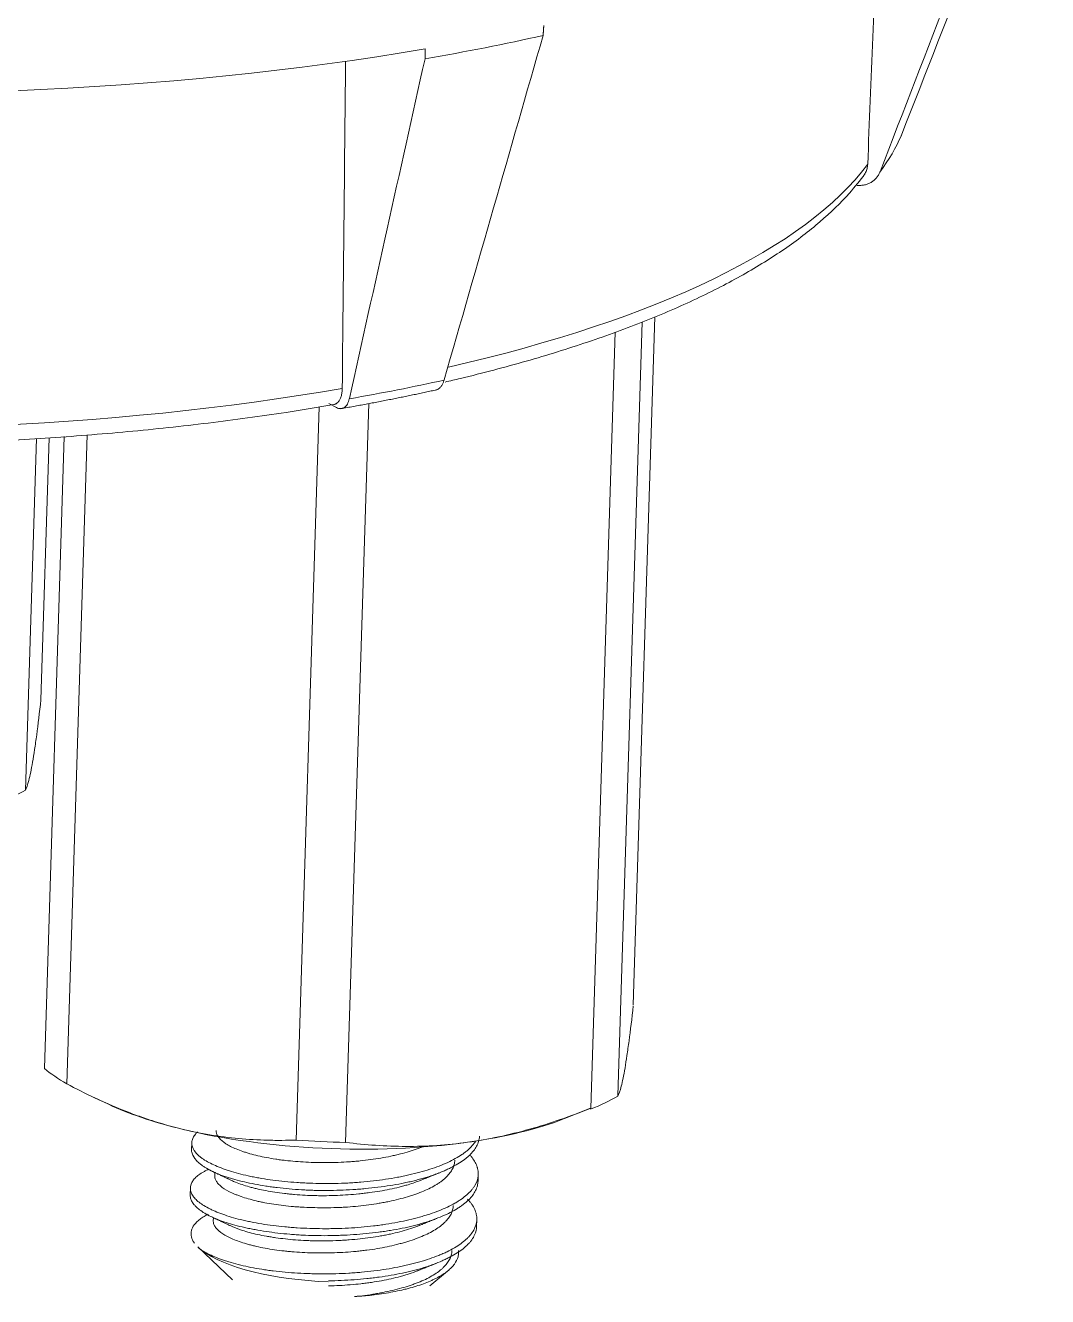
# Model space of a CAD drawing. Header units: millimetres. Extents: x 4812 to 5406, y -1197 to -777.
# Drawn here: x 5337.24 to 5358.59, y -1126.53 to -1099.99 of the extents above; entities that cross this region are included whole.
import ezdxf

# ---------------------------------------------------------------- set-up
doc = ezdxf.new("R2010")
doc.units = ezdxf.units.MM
doc.header["$LTSCALE"] = 0.1
doc.layers.get('0').update_dxf_attribs({"lineweight": 13})

msp = doc.modelspace()

# ---------------------------------------------------------------- linework, layer by layer
at = {"color": 7, "linetype": 'Continuous', "lineweight": 18}
for p, q in [((5349.612, -1122.327), (5350.12, -1106.186)), ((5349.936, -1120.44), (5350.388, -1106.073)), ((5349.046, -1122.597), (5349.555, -1106.393)), ((5343.575, -1107.886), (5343.738, -1107.97)), ((5343.928, -1123.309), (5344.412, -1107.886)), ((5342.896, -1123.261), (5343.377, -1107.955)), ((5337.24, -1115.958), (5337.471, -1108.617)), ((5337.564, -1114.072), (5337.736, -1108.601)), ((5337.637, -1121.767), (5338.051, -1108.576)), ((5338.102, -1122.086), (5338.528, -1108.539)), ((5338.674, -1122.372), (5338.974, -1122.513)), ((5348.501, -1122.813), (5349.043, -1122.598)), ((5340.716, -1123.315), (5340.711, -1123.46)), ((5341.196, -1123.939), (5341.194, -1124.002)), ((5346.693, -1124.121), (5346.698, -1123.976)), ((5340.686, -1124.258), (5340.681, -1124.404)), ((5341.167, -1124.882), (5341.165, -1124.945)), ((5346.664, -1125.064), (5346.668, -1124.919)), ((5340.838, -1125.49), (5341.566, -1126.175)), ((5345.684, -1126.305), (5346.057, -1125.996))]:
    msp.add_line(p, q, dxfattribs=at)
for centre, major_axis, ratio, start_param, end_param in [((5340.631, -710.456), (20.908, 844.992), 0.031919, 4.230195, 4.237281), ((5331.418, -1092.517), (-27.413, 0.862), 0.330963, 2.124315, 2.233189), ((5331.425, -1092.308), (27.417, -0.862), 0.330963, 4.589658, 5.265633), ((5330.508, -707.97), (0.568, 849.997), 0.01815, 4.222976, 4.232056), ((5331.168, -1100.474), (-24.603, 0.773), 0.330963, 2.915475, 3.012825), ((5331.414, -1114.735), (6.647, -0.209), 0.330963, 5.635665, 5.791214), ((5343.787, -1121.103), (6.647, -0.209), 0.330963, 3.54127, 3.696819), ((5343.786, -1121.122), (6.647, -0.209), 0.330963, 5.635665, 5.791214), ((5343.775, -1121.457), (-5.997, 0.188), 0.330963, 0.652874, 1.001051), ((5343.775, -1121.457), (-5.997, 0.188), 0.330963, 2.048248, 2.488709), ((5343.775, -1121.457), (-5.997, 0.188), 0.330963, 1.001051, 2.048248), ((5343.787, -1121.103), (6.647, -0.209), 0.330963, 4.588467, 4.744017), ((5343.657, -1125.23), (-2.999, 0.094), 0.330963, 0.436959, 1.550932)]:
    msp.add_ellipse(centre, major_axis=major_axis, ratio=ratio, start_param=start_param, end_param=end_param, dxfattribs=at)
at = {"color": 1, "linetype": 'Continuous', "lineweight": 13}
for centre, major_axis, start_param, end_param in [((5331.173, -1100.333), (-24.339, 0.765), 2.240215, 2.914734), ((5331.173, -1100.333), (-24.339, 0.765), 1.44277, 2.129336), ((5331.168, -1100.474), (-24.603, 0.773), 2.130077, 2.227427)]:
    msp.add_ellipse(centre, major_axis=major_axis, ratio=0.330963, start_param=start_param, end_param=end_param, dxfattribs=at)
at = {"color": 7, "linetype": 'Continuous', "lineweight": 18}
for points, degree in [([(5355.536, -1102.282), (5356.554, -1099.683), (5357.571, -1097.084), (5358.589, -1094.485)], 3), ([(5355.089, -1103.049), (5356.07, -1100.513), (5357.051, -1097.976), (5358.032, -1095.44)], 3), ([(5345.985, -1107.392), (5346.675, -1104.995), (5347.364, -1102.598), (5348.053, -1100.2)], 3), ([(5344.006, -1107.782), (5344.533, -1105.418), (5345.06, -1103.052), (5345.586, -1100.687)], 3), ([(5355.536, -1102.282), (5355.535, -1102.284), (5355.535, -1102.285), (5355.534, -1102.287)], 3), ([(5355.087, -1103.053), (5355.088, -1103.052), (5355.088, -1103.05), (5355.089, -1103.049)], 3), ([(5343.826, -1107.993), (5344.862, -1107.812), (5345.832, -1107.597)], 2), ([(5345.985, -1107.392), (5345.985, -1107.393), (5345.985, -1107.394), (5345.984, -1107.395)], 3), ([(5344.005, -1107.786), (5344.005, -1107.785), (5344.006, -1107.784), (5344.006, -1107.782)], 3), ([(5341.138, -1123.911), (5341.338, -1124.006), (5341.543, -1124.103)], 2), ([(5345.484, -1124.105), (5345.682, -1124.025), (5345.885, -1123.944)], 2), ([(5341.167, -1124.881), (5341.357, -1124.972), (5341.555, -1125.065)], 2), ([(5345.424, -1125.06), (5345.626, -1124.979), (5345.834, -1124.896)], 2), ([(5340.845, -1125.497), (5340.87, -1125.52), (5340.897, -1125.542), (5340.927, -1125.565)], 3), ([(5345.413, -1125.996), (5345.612, -1125.916), (5345.816, -1125.835)], 2)]:
    msp.add_open_spline(points, degree=degree, dxfattribs=at)
for points, weights in [([(5348.067, -1099.992), (5348.06, -1100.096), (5348.053, -1100.2)], [0.499999122562, 0.500000877438, 0.499999122562]), ([(5345.586, -1100.687), (5345.587, -1100.584), (5345.588, -1100.481)], [0.49999911895, 0.50000088105, 0.49999911895])]:
    msp.add_rational_spline(points, weights, degree=2, dxfattribs=at)
for points, knots in [([(5346.005, -1107.436), (5346.112, -1107.412), (5346.695, -1107.274), (5347.714, -1107.006), (5349, -1106.607), (5350.189, -1106.173), (5351.274, -1105.703), (5352.251, -1105.2), (5353.113, -1104.665), (5353.855, -1104.097), (5354.397, -1103.569), (5354.675, -1103.227), (5354.774, -1103.092)], [0, 0, 0, 0, 0.024982, 0.137042, 0.249252, 0.361669, 0.474337, 0.587303, 0.700593, 0.814167, 0.927736, 1, 1, 1, 1]), ([(5354.614, -1103.33), (5354.639, -1103.332), (5354.69, -1103.333), (5354.74, -1103.326), (5354.777, -1103.318), (5354.789, -1103.315), (5354.813, -1103.308), (5354.825, -1103.304), (5354.859, -1103.291), (5354.881, -1103.28), (5354.913, -1103.262), (5354.924, -1103.255), (5354.944, -1103.241), (5354.953, -1103.234), (5354.981, -1103.211), (5354.998, -1103.194), (5355.029, -1103.158), (5355.043, -1103.138), (5355.068, -1103.097), (5355.079, -1103.076), (5355.087, -1103.053)], [0, 0, 0, 0, 0.125, 0.25, 0.25, 0.3125, 0.3125, 0.375, 0.375, 0.5, 0.5, 0.5625, 0.5625, 0.625, 0.625, 0.75, 0.75, 0.875, 0.875, 1, 1, 1, 1]), ([(5354.832, -1102.89), (5354.83, -1102.921), (5354.826, -1102.95), (5354.815, -1102.993), (5354.811, -1103.008), (5354.8, -1103.036), (5354.794, -1103.049), (5354.776, -1103.086), (5354.763, -1103.107), (5354.748, -1103.128)], [0, 0, 0, 0, 0.349635, 0.349635, 0.524452, 0.524452, 0.69927, 0.69927, 1, 1, 1, 1]), ([(5343.857, -1107.57), (5343.856, -1107.6), (5343.854, -1107.629), (5343.849, -1107.671), (5343.846, -1107.684), (5343.841, -1107.71), (5343.837, -1107.723), (5343.827, -1107.759), (5343.818, -1107.781), (5343.803, -1107.811), (5343.797, -1107.82), (5343.785, -1107.838), (5343.779, -1107.846), (5343.76, -1107.867), (5343.746, -1107.879), (5343.723, -1107.893), (5343.715, -1107.896), (5343.699, -1107.902), (5343.69, -1107.904), (5343.682, -1107.906), (5343.682, -1107.906)], [0, 0, 0, 0, 0.166486, 0.166486, 0.249729, 0.249729, 0.332973, 0.332973, 0.499459, 0.499459, 0.582702, 0.582702, 0.665945, 0.665945, 0.832431, 0.832431, 0.915674, 0.915674, 0.998918, 1, 1, 1, 1]), ([(5345.984, -1107.395), (5345.978, -1107.417), (5345.964, -1107.456), (5345.946, -1107.49), (5345.931, -1107.514), (5345.926, -1107.521), (5345.915, -1107.535), (5345.91, -1107.541), (5345.893, -1107.559), (5345.881, -1107.569), (5345.861, -1107.582), (5345.855, -1107.586), (5345.841, -1107.592), (5345.835, -1107.595), (5345.823, -1107.598), (5345.818, -1107.6), (5345.814, -1107.601)], [0, 0, 0, 0, 0.187253, 0.374505, 0.374505, 0.468132, 0.468132, 0.561758, 0.561758, 0.749011, 0.749011, 0.842637, 0.842637, 0.936264, 0.936264, 1, 1, 1, 1]), ([(5343.738, -1107.97), (5343.753, -1107.977), (5343.782, -1107.988), (5343.81, -1107.992), (5343.831, -1107.991), (5343.838, -1107.991), (5343.852, -1107.988), (5343.858, -1107.987), (5343.878, -1107.98), (5343.89, -1107.974), (5343.908, -1107.962), (5343.914, -1107.957), (5343.925, -1107.947), (5343.931, -1107.942), (5343.946, -1107.924), (5343.956, -1107.911), (5343.973, -1107.88), (5343.981, -1107.863), (5343.995, -1107.827), (5344, -1107.807), (5344.005, -1107.786)], [0, 0, 0, 0, 0.125, 0.25, 0.25, 0.3125, 0.3125, 0.375, 0.375, 0.5, 0.5, 0.5625, 0.5625, 0.625, 0.625, 0.75, 0.75, 0.875, 0.875, 1, 1, 1, 1]), ([(5327.847, -1108.553), (5328.127, -1108.574), (5329.006, -1108.635), (5330.493, -1108.708), (5332.304, -1108.753), (5334.109, -1108.752), (5335.898, -1108.706), (5337.66, -1108.615), (5339.387, -1108.479), (5341.067, -1108.299), (5342.497, -1108.103), (5343.353, -1107.963), (5343.681, -1107.905)], [0, 0, 0, 0, 0.05141, 0.161191, 0.270985, 0.380781, 0.490588, 0.600414, 0.710271, 0.820171, 0.930128, 1, 1, 1, 1]), ([(5337.564, -1114.072), (5337.534, -1114.338), (5337.504, -1114.583), (5337.461, -1114.91), (5337.447, -1115.012), (5337.419, -1115.202), (5337.405, -1115.289), (5337.391, -1115.369)], [0, 0, 0, 0, 0.5, 0.5, 0.75, 0.75, 1, 1, 1, 1]), ([(5337.391, -1115.369), (5337.377, -1115.448), (5337.364, -1115.519), (5337.338, -1115.647), (5337.325, -1115.703), (5337.287, -1115.847), (5337.263, -1115.914), (5337.24, -1115.958)], [0, 0, 0, 0, 0.25, 0.25, 0.5, 0.5, 1, 1, 1, 1]), ([(5349.936, -1120.458), (5349.906, -1120.725), (5349.876, -1120.97), (5349.833, -1121.297), (5349.818, -1121.399), (5349.79, -1121.589), (5349.776, -1121.676), (5349.763, -1121.756)], [0, 0, 0, 0, 0.5, 0.5, 0.75, 0.75, 1, 1, 1, 1]), ([(5349.763, -1121.756), (5349.749, -1121.835), (5349.736, -1121.906), (5349.709, -1122.034), (5349.697, -1122.089), (5349.659, -1122.234), (5349.635, -1122.301), (5349.612, -1122.345)], [0, 0, 0, 0, 0.25, 0.25, 0.5, 0.5, 1, 1, 1, 1]), ([(5340.488, -1123.027), (5340.287, -1122.978), (5340.086, -1122.92), (5339.784, -1122.823), (5339.683, -1122.788), (5339.532, -1122.733), (5339.481, -1122.715), (5339.381, -1122.676), (5338.929, -1122.5), (5338.488, -1122.291), (5338.102, -1122.086)], [0, 0, 0, 0, 0.25, 0.25, 0.375, 0.375, 0.4375, 0.4375, 0.5, 1, 1, 1, 1]), ([(5349.046, -1122.597), (5348.621, -1122.767), (5348.194, -1122.915), (5347.552, -1123.095), (5347.337, -1123.148), (5346.907, -1123.239), (5346.692, -1123.277), (5346.476, -1123.307)], [0, 0, 0, 0, 0.5, 0.5, 0.75, 0.75, 1, 1, 1, 1]), ([(5342.896, -1123.261), (5342.797, -1123.264), (5342.648, -1123.267), (5342.498, -1123.267), (5342.398, -1123.266), (5342.348, -1123.265), (5342.097, -1123.259), (5341.896, -1123.248), (5341.494, -1123.211), (5341.293, -1123.185), (5340.891, -1123.118), (5340.689, -1123.076), (5340.488, -1123.027)], [0, 0, 0, 0, 0.125, 0.1875, 0.1875, 0.25, 0.25, 0.5, 0.5, 0.75, 0.75, 1, 1, 1, 1]), ([(5346.723, -1123.177), (5346.723, -1123.18), (5346.723, -1123.183), (5346.722, -1123.203), (5346.72, -1123.22), (5346.714, -1123.254), (5346.71, -1123.271), (5346.695, -1123.322), (5346.682, -1123.356), (5346.629, -1123.454), (5346.579, -1123.518), (5346.504, -1123.588), (5346.495, -1123.596), (5346.478, -1123.612), (5346.451, -1123.635), (5346.422, -1123.657), (5346.361, -1123.702), (5346.274, -1123.76), (5346.173, -1123.815), (5346.092, -1123.855), (5346.05, -1123.875), (5346.007, -1123.894), (5345.977, -1123.907), (5345.962, -1123.913), (5345.826, -1123.97), (5345.694, -1124.016), (5345.482, -1124.078), (5345.409, -1124.097), (5345.296, -1124.125), (5345.257, -1124.134), (5345.199, -1124.146), (5345.179, -1124.151), (5345.139, -1124.159), (5345.119, -1124.163), (5344.939, -1124.198), (5344.774, -1124.224), (5344.518, -1124.256), (5344.431, -1124.266), (5344.321, -1124.276), (5344.299, -1124.278), (5344.255, -1124.282), (5344.232, -1124.284), (5344.166, -1124.289), (5344.121, -1124.292), (5343.898, -1124.306), (5343.72, -1124.312), (5343.452, -1124.314), (5343.363, -1124.313), (5343.251, -1124.31), (5343.229, -1124.309), (5343.184, -1124.308), (5343.118, -1124.305), (5343.052, -1124.302), (5342.834, -1124.289), (5342.665, -1124.274), (5342.46, -1124.249), (5342.399, -1124.241), (5342.339, -1124.232), (5342.299, -1124.227), (5342.279, -1124.224), (5342.18, -1124.208), (5342.104, -1124.195), (5341.882, -1124.152), (5341.744, -1124.12), (5341.583, -1124.076), (5341.552, -1124.067), (5341.49, -1124.048), (5341.46, -1124.038), (5341.372, -1124.009), (5341.317, -1123.989), (5341.162, -1123.925), (5341.072, -1123.88), (5340.976, -1123.821), (5340.958, -1123.809), (5340.924, -1123.785), (5340.907, -1123.772), (5340.861, -1123.736), (5340.834, -1123.711), (5340.766, -1123.636), (5340.735, -1123.586), (5340.717, -1123.523), (5340.714, -1123.51), (5340.711, -1123.487), (5340.711, -1123.476), (5340.711, -1123.466)], [0, 0, 0, 0, 0.002286, 0.002286, 0.016568, 0.016568, 0.030851, 0.030851, 0.059416, 0.059416, 0.116545, 0.116545, 0.123687, 0.123687, 0.130828, 0.14511, 0.14511, 0.173675, 0.20224, 0.20224, 0.216523, 0.223664, 0.223664, 0.230805, 0.230805, 0.287935, 0.287935, 0.3165, 0.3165, 0.330782, 0.330782, 0.337923, 0.337923, 0.345065, 0.345065, 0.402194, 0.402194, 0.430759, 0.430759, 0.437901, 0.437901, 0.445042, 0.445042, 0.459324, 0.459324, 0.516454, 0.516454, 0.545019, 0.545019, 0.55216, 0.55216, 0.559301, 0.573584, 0.573584, 0.630714, 0.630714, 0.644996, 0.652137, 0.652137, 0.659279, 0.659279, 0.687844, 0.687844, 0.744973, 0.744973, 0.759256, 0.759256, 0.773538, 0.773538, 0.802103, 0.802103, 0.859233, 0.859233, 0.873515, 0.873515, 0.887798, 0.887798, 0.916363, 0.916363, 0.973493, 0.973493, 0.987775, 0.987775, 1, 1, 1, 1]), ([(5340.833, -1123.092), (5340.817, -1123.107), (5340.803, -1123.123), (5340.77, -1123.162), (5340.754, -1123.186), (5340.73, -1123.235), (5340.722, -1123.26), (5340.716, -1123.298), (5340.715, -1123.311), (5340.715, -1123.33), (5340.716, -1123.336), (5340.717, -1123.349), (5340.718, -1123.355), (5340.727, -1123.413), (5340.751, -1123.463), (5340.81, -1123.538), (5340.834, -1123.563), (5340.869, -1123.593), (5340.876, -1123.599), (5340.891, -1123.612), (5340.899, -1123.618), (5340.923, -1123.636), (5340.939, -1123.648), (5341.027, -1123.707), (5341.112, -1123.752), (5341.259, -1123.816), (5341.312, -1123.837), (5341.382, -1123.863), (5341.397, -1123.868), (5341.426, -1123.878), (5341.469, -1123.894), (5341.515, -1123.908), (5341.67, -1123.955), (5341.804, -1123.99), (5341.985, -1124.028), (5342.04, -1124.039), (5342.097, -1124.049), (5342.135, -1124.056), (5342.154, -1124.059), (5342.251, -1124.075), (5342.33, -1124.087), (5342.572, -1124.119), (5342.739, -1124.135), (5342.955, -1124.149), (5342.998, -1124.152), (5343.064, -1124.156), (5343.086, -1124.157), (5343.131, -1124.159), (5343.241, -1124.163), (5343.352, -1124.166), (5343.619, -1124.169), (5343.798, -1124.166), (5344.022, -1124.155), (5344.067, -1124.152), (5344.157, -1124.146), (5344.201, -1124.143), (5344.334, -1124.132), (5344.422, -1124.124), (5344.68, -1124.094), (5344.848, -1124.069), (5345.052, -1124.031), (5345.092, -1124.023), (5345.172, -1124.006), (5345.211, -1123.998), (5345.327, -1123.971), (5345.402, -1123.953), (5345.547, -1123.914), (5345.617, -1123.893), (5345.753, -1123.849), (5345.818, -1123.827), (5345.944, -1123.779), (5346.063, -1123.729), (5346.222, -1123.649), (5346.315, -1123.592), (5346.38, -1123.548), (5346.4, -1123.533), (5346.44, -1123.502), (5346.459, -1123.487), (5346.549, -1123.409), (5346.606, -1123.345), (5346.647, -1123.28)], [0, 0, 0, 0, 0.018178, 0.018178, 0.04623, 0.04623, 0.074282, 0.074282, 0.088308, 0.088308, 0.095321, 0.095321, 0.102334, 0.102334, 0.158438, 0.158438, 0.18649, 0.18649, 0.193503, 0.193503, 0.200516, 0.200516, 0.214542, 0.214542, 0.270647, 0.270647, 0.298699, 0.298699, 0.305712, 0.305712, 0.312725, 0.326751, 0.326751, 0.382855, 0.382855, 0.396881, 0.403894, 0.403894, 0.410907, 0.410907, 0.438959, 0.438959, 0.495063, 0.495063, 0.509089, 0.509089, 0.516102, 0.516102, 0.523115, 0.551167, 0.551167, 0.607271, 0.607271, 0.621297, 0.621297, 0.635323, 0.635323, 0.663375, 0.663375, 0.719479, 0.719479, 0.733505, 0.733505, 0.747531, 0.747531, 0.775584, 0.775584, 0.803636, 0.803636, 0.831688, 0.831688, 0.85974, 0.887792, 0.915844, 0.915844, 0.92987, 0.92987, 0.943896, 0.943896, 1, 1, 1, 1]), ([(5341.224, -1123.063), (5341.224, -1123.073), (5341.224, -1123.083), (5341.228, -1123.103), (5341.23, -1123.114), (5341.237, -1123.135), (5341.241, -1123.145), (5341.256, -1123.176), (5341.27, -1123.197), (5341.32, -1123.258), (5341.367, -1123.298), (5341.458, -1123.356), (5341.491, -1123.374), (5341.563, -1123.411), (5341.602, -1123.429), (5341.686, -1123.464), (5341.731, -1123.481), (5341.803, -1123.506), (5341.827, -1123.514), (5341.878, -1123.53), (5341.904, -1123.538), (5342.037, -1123.576), (5342.152, -1123.603), (5342.337, -1123.638), (5342.401, -1123.649), (5342.5, -1123.664), (5342.533, -1123.669), (5342.601, -1123.678), (5342.636, -1123.682), (5342.808, -1123.702), (5342.951, -1123.713), (5343.171, -1123.725), (5343.245, -1123.727), (5343.34, -1123.729), (5343.359, -1123.73), (5343.397, -1123.73), (5343.454, -1123.731), (5343.51, -1123.731), (5343.7, -1123.73), (5343.851, -1123.725), (5344.04, -1123.712), (5344.097, -1123.708), (5344.153, -1123.703), (5344.191, -1123.699), (5344.21, -1123.697), (5344.304, -1123.688), (5344.378, -1123.679), (5344.596, -1123.65), (5344.736, -1123.626), (5344.906, -1123.59), (5344.939, -1123.582), (5345.006, -1123.567), (5345.039, -1123.559), (5345.135, -1123.534), (5345.198, -1123.517), (5345.371, -1123.465), (5345.477, -1123.428), (5345.574, -1123.387)], [0, 0, 0, 0, 0.018204, 0.018204, 0.037166, 0.037166, 0.056128, 0.056128, 0.094053, 0.094053, 0.169903, 0.169903, 0.207828, 0.207828, 0.245752, 0.245752, 0.283677, 0.283677, 0.302639, 0.302639, 0.321602, 0.321602, 0.397451, 0.397451, 0.435376, 0.435376, 0.454339, 0.454339, 0.473301, 0.473301, 0.54915, 0.54915, 0.587075, 0.587075, 0.596556, 0.596556, 0.606038, 0.625, 0.625, 0.700849, 0.700849, 0.719812, 0.729293, 0.729293, 0.738774, 0.738774, 0.776699, 0.776699, 0.852549, 0.852549, 0.871511, 0.871511, 0.890473, 0.890473, 0.928398, 0.928398, 1, 1, 1, 1]), ([(5346.476, -1123.307), (5346.261, -1123.337), (5346.046, -1123.359), (5345.616, -1123.387), (5345.402, -1123.394), (5344.764, -1123.391), (5344.344, -1123.361), (5343.928, -1123.309)], [0, 0, 0, 0, 0.25, 0.25, 0.5, 0.5, 1, 1, 1, 1]), ([(5341.07, -1123.868), (5341.054, -1123.875), (5341.039, -1123.883), (5341.014, -1123.895), (5341.004, -1123.9), (5340.984, -1123.911), (5340.955, -1123.927), (5340.928, -1123.943), (5340.877, -1123.975), (5340.817, -1124.02), (5340.771, -1124.067), (5340.743, -1124.102), (5340.735, -1124.115), (5340.72, -1124.139), (5340.713, -1124.151), (5340.686, -1124.214), (5340.681, -1124.265), (5340.696, -1124.34), (5340.705, -1124.366), (5340.725, -1124.404), (5340.732, -1124.416), (5340.749, -1124.442), (5340.759, -1124.454), (5340.812, -1124.517), (5340.869, -1124.565), (5340.978, -1124.635), (5341.017, -1124.658), (5341.083, -1124.692), (5341.105, -1124.703), (5341.153, -1124.725), (5341.177, -1124.736), (5341.303, -1124.79), (5341.416, -1124.831), (5341.603, -1124.887), (5341.669, -1124.905), (5341.771, -1124.93), (5341.807, -1124.939), (5341.878, -1124.955), (5341.914, -1124.962), (5342.097, -1124.999), (5342.251, -1125.025), (5342.494, -1125.055), (5342.577, -1125.064), (5342.704, -1125.076), (5342.747, -1125.08), (5342.833, -1125.086), (5342.876, -1125.09), (5343.006, -1125.098), (5343.093, -1125.102), (5343.269, -1125.108), (5343.358, -1125.11), (5343.492, -1125.111), (5343.537, -1125.111), (5343.627, -1125.11), (5343.672, -1125.109), (5343.807, -1125.106), (5343.897, -1125.103), (5344.164, -1125.089), (5344.34, -1125.074), (5344.556, -1125.048), (5344.599, -1125.042), (5344.663, -1125.034), (5344.685, -1125.031), (5344.727, -1125.024), (5344.833, -1125.008), (5345.017, -1124.976), (5345.174, -1124.943), (5345.327, -1124.907), (5345.401, -1124.888), (5345.492, -1124.863), (5345.51, -1124.858), (5345.546, -1124.848), (5345.564, -1124.843), (5345.616, -1124.827), (5345.651, -1124.816), (5345.752, -1124.783), (5345.816, -1124.76), (5346, -1124.688), (5346.111, -1124.636), (5346.222, -1124.572), (5346.234, -1124.565), (5346.258, -1124.551), (5346.293, -1124.529), (5346.326, -1124.508), (5346.389, -1124.463), (5346.465, -1124.403), (5346.528, -1124.34), (5346.569, -1124.291), (5346.588, -1124.267), (5346.605, -1124.242), (5346.615, -1124.226), (5346.621, -1124.217), (5346.665, -1124.143), (5346.688, -1124.076), (5346.699, -1123.975), (5346.699, -1123.941), (5346.692, -1123.89), (5346.689, -1123.873), (5346.683, -1123.847), (5346.681, -1123.839), (5346.675, -1123.821), (5346.673, -1123.813), (5346.645, -1123.736), (5346.604, -1123.668), (5346.543, -1123.595), (5346.538, -1123.588), (5346.532, -1123.582)], [0, 0, 0, 0, 0.007902, 0.007902, 0.013515, 0.013515, 0.019127, 0.030352, 0.030352, 0.052802, 0.075252, 0.075252, 0.086476, 0.086476, 0.097701, 0.097701, 0.142601, 0.142601, 0.16505, 0.16505, 0.176275, 0.176275, 0.1875, 0.1875, 0.2324, 0.2324, 0.254849, 0.254849, 0.266074, 0.266074, 0.277299, 0.277299, 0.322198, 0.322198, 0.344648, 0.344648, 0.355873, 0.355873, 0.367098, 0.367098, 0.411997, 0.411997, 0.434447, 0.434447, 0.445672, 0.445672, 0.456897, 0.456897, 0.479346, 0.479346, 0.501796, 0.501796, 0.513021, 0.513021, 0.524246, 0.524246, 0.546696, 0.546696, 0.591595, 0.591595, 0.60282, 0.60282, 0.608432, 0.608432, 0.614045, 0.636494, 0.658944, 0.658944, 0.681394, 0.681394, 0.687006, 0.687006, 0.692619, 0.692619, 0.703844, 0.703844, 0.726293, 0.726293, 0.771193, 0.771193, 0.776805, 0.776805, 0.782418, 0.793642, 0.793642, 0.816092, 0.838542, 0.838542, 0.849767, 0.855379, 0.855379, 0.860992, 0.860992, 0.905891, 0.905891, 0.928341, 0.928341, 0.939566, 0.939566, 0.945178, 0.945178, 0.95079, 0.95079, 0.99569, 0.99569, 1, 1, 1, 1]), ([(5341.194, -1124.004), (5341.194, -1124.035), (5341.201, -1124.065), (5341.225, -1124.116), (5341.238, -1124.137), (5341.263, -1124.168), (5341.272, -1124.178), (5341.292, -1124.198), (5341.303, -1124.208), (5341.361, -1124.258), (5341.42, -1124.297), (5341.528, -1124.352), (5341.567, -1124.37), (5341.63, -1124.396), (5341.652, -1124.405), (5341.697, -1124.422), (5341.72, -1124.431), (5341.839, -1124.472), (5341.944, -1124.502), (5342.087, -1124.537), (5342.117, -1124.543), (5342.177, -1124.556), (5342.207, -1124.562), (5342.301, -1124.58), (5342.365, -1124.591), (5342.561, -1124.621), (5342.698, -1124.637), (5342.876, -1124.652), (5342.913, -1124.655), (5342.967, -1124.658), (5342.986, -1124.659), (5343.023, -1124.662), (5343.041, -1124.663), (5343.133, -1124.667), (5343.208, -1124.67), (5343.432, -1124.675), (5343.583, -1124.675), (5343.755, -1124.669), (5343.774, -1124.668), (5343.812, -1124.667), (5343.831, -1124.666), (5343.889, -1124.663), (5343.927, -1124.661), (5344.04, -1124.653), (5344.115, -1124.647), (5344.338, -1124.625), (5344.483, -1124.606), (5344.662, -1124.575), (5344.697, -1124.569), (5344.766, -1124.556), (5344.801, -1124.549), (5344.902, -1124.527), (5344.968, -1124.512), (5345.096, -1124.48), (5345.159, -1124.463), (5345.249, -1124.436), (5345.279, -1124.426), (5345.338, -1124.407), (5345.367, -1124.398), (5345.508, -1124.348), (5345.61, -1124.305), (5345.746, -1124.235), (5345.789, -1124.211), (5345.85, -1124.174), (5345.869, -1124.161), (5345.907, -1124.136), (5345.925, -1124.123), (5346.01, -1124.057), (5346.065, -1124.002), (5346.128, -1123.918), (5346.146, -1123.889), (5346.168, -1123.846), (5346.175, -1123.831), (5346.186, -1123.802), (5346.19, -1123.787), (5346.202, -1123.742), (5346.206, -1123.712), (5346.207, -1123.682)], [0, 0, 0, 0, 0.042672, 0.042672, 0.07166, 0.07166, 0.086155, 0.086155, 0.100649, 0.100649, 0.158627, 0.158627, 0.187616, 0.187616, 0.20211, 0.20211, 0.216605, 0.216605, 0.274583, 0.274583, 0.289077, 0.289077, 0.303571, 0.303571, 0.33256, 0.33256, 0.390538, 0.390538, 0.405032, 0.405032, 0.41228, 0.41228, 0.419527, 0.419527, 0.448516, 0.448516, 0.506493, 0.506493, 0.513741, 0.513741, 0.520988, 0.520988, 0.535482, 0.535482, 0.564471, 0.564471, 0.622449, 0.622449, 0.636943, 0.636943, 0.651438, 0.651438, 0.680427, 0.680427, 0.709416, 0.709416, 0.72391, 0.72391, 0.738404, 0.738404, 0.796382, 0.796382, 0.825371, 0.825371, 0.839866, 0.839866, 0.85436, 0.85436, 0.912338, 0.912338, 0.941327, 0.941327, 0.955821, 0.955821, 0.970315, 0.970315, 1, 1, 1, 1]), ([(5346.693, -1124.119), (5346.692, -1124.151), (5346.688, -1124.182), (5346.676, -1124.231), (5346.671, -1124.248), (5346.658, -1124.282), (5346.651, -1124.299), (5346.61, -1124.382), (5346.562, -1124.447), (5346.467, -1124.54), (5346.431, -1124.57), (5346.373, -1124.615), (5346.352, -1124.63), (5346.309, -1124.659), (5346.287, -1124.674), (5346.171, -1124.746), (5346.065, -1124.8), (5345.888, -1124.875), (5345.826, -1124.9), (5345.729, -1124.935), (5345.696, -1124.946), (5345.627, -1124.969), (5345.593, -1124.98), (5345.487, -1125.011), (5345.415, -1125.031), (5345.265, -1125.069), (5345.112, -1125.103), (5344.951, -1125.133), (5344.826, -1125.153), (5344.784, -1125.16), (5344.7, -1125.172), (5344.657, -1125.178), (5344.444, -1125.206), (5344.27, -1125.223), (5344.004, -1125.241), (5343.914, -1125.246), (5343.801, -1125.25), (5343.779, -1125.251), (5343.734, -1125.253), (5343.666, -1125.254), (5343.599, -1125.256), (5343.465, -1125.257), (5343.376, -1125.256), (5343.199, -1125.253), (5343.111, -1125.25), (5342.98, -1125.243), (5342.914, -1125.239), (5342.849, -1125.234), (5342.806, -1125.231), (5342.784, -1125.229), (5342.677, -1125.22), (5342.593, -1125.211), (5342.346, -1125.183), (5342.189, -1125.159), (5342.001, -1125.124), (5341.964, -1125.117), (5341.909, -1125.106), (5341.891, -1125.102), (5341.855, -1125.094), (5341.766, -1125.075), (5341.681, -1125.054), (5341.487, -1125.001), (5341.369, -1124.963), (5341.249, -1124.916), (5341.236, -1124.911), (5341.21, -1124.9), (5341.197, -1124.895), (5341.16, -1124.878), (5341.136, -1124.867), (5341.066, -1124.834), (5341.024, -1124.811), (5340.906, -1124.741), (5340.843, -1124.692), (5340.788, -1124.636), (5340.782, -1124.629), (5340.77, -1124.617), (5340.754, -1124.598), (5340.741, -1124.579), (5340.716, -1124.541), (5340.691, -1124.491), (5340.682, -1124.441), (5340.681, -1124.413), (5340.681, -1124.409), (5340.681, -1124.406)], [0, 0, 0, 0, 0.026688, 0.026688, 0.040944, 0.040944, 0.055201, 0.055201, 0.112226, 0.112226, 0.140739, 0.140739, 0.154995, 0.154995, 0.169252, 0.169252, 0.226277, 0.226277, 0.25479, 0.25479, 0.269046, 0.269046, 0.283303, 0.283303, 0.311815, 0.311815, 0.340328, 0.368841, 0.368841, 0.383097, 0.383097, 0.397354, 0.397354, 0.454379, 0.454379, 0.482892, 0.482892, 0.49002, 0.49002, 0.497149, 0.511405, 0.511405, 0.539918, 0.539918, 0.56843, 0.56843, 0.582687, 0.589815, 0.589815, 0.596943, 0.596943, 0.625456, 0.625456, 0.682482, 0.682482, 0.696738, 0.696738, 0.703866, 0.703866, 0.710994, 0.739507, 0.739507, 0.796533, 0.796533, 0.803661, 0.803661, 0.810789, 0.810789, 0.825045, 0.825045, 0.853558, 0.853558, 0.910584, 0.910584, 0.917712, 0.917712, 0.92484, 0.939096, 0.939096, 0.967609, 0.996122, 0.996122, 1, 1, 1, 1]), ([(5345.501, -1124.098), (5345.417, -1124.132), (5345.328, -1124.163), (5345.202, -1124.201), (5345.172, -1124.21), (5345.109, -1124.227), (5345.077, -1124.236), (5344.981, -1124.26), (5344.915, -1124.275), (5344.713, -1124.316), (5344.573, -1124.339), (5344.391, -1124.363), (5344.354, -1124.368), (5344.28, -1124.377), (5344.243, -1124.381), (5344.131, -1124.392), (5344.057, -1124.398), (5343.832, -1124.414), (5343.681, -1124.42), (5343.491, -1124.422), (5343.452, -1124.422), (5343.377, -1124.422), (5343.339, -1124.421), (5343.227, -1124.419), (5343.153, -1124.416), (5343.007, -1124.408), (5342.935, -1124.403), (5342.828, -1124.394), (5342.775, -1124.389), (5342.723, -1124.384), (5342.688, -1124.38), (5342.67, -1124.378), (5342.514, -1124.36), (5342.384, -1124.34), (5342.199, -1124.305), (5342.14, -1124.293), (5342.053, -1124.273), (5342.025, -1124.266), (5341.983, -1124.256), (5341.969, -1124.252), (5341.942, -1124.245), (5341.928, -1124.241), (5341.809, -1124.208), (5341.714, -1124.176), (5341.6, -1124.129), (5341.571, -1124.117), (5341.544, -1124.104)], [0, 0, 0, 0, 0.078076, 0.078076, 0.102722, 0.102722, 0.127367, 0.127367, 0.176657, 0.176657, 0.275237, 0.275237, 0.299883, 0.299883, 0.324528, 0.324528, 0.373818, 0.373818, 0.472398, 0.472398, 0.497044, 0.497044, 0.521689, 0.521689, 0.570979, 0.570979, 0.620269, 0.620269, 0.644914, 0.657237, 0.657237, 0.669559, 0.669559, 0.76814, 0.76814, 0.81743, 0.81743, 0.842075, 0.842075, 0.854398, 0.854398, 0.86672, 0.86672, 0.965301, 0.965301, 1, 1, 1, 1]), ([(5340.927, -1125.565), (5341.002, -1125.612), (5341.091, -1125.656), (5341.244, -1125.72), (5341.298, -1125.741), (5341.384, -1125.771), (5341.414, -1125.781), (5341.46, -1125.796), (5341.475, -1125.8), (5341.506, -1125.81), (5341.522, -1125.815), (5341.666, -1125.857), (5341.803, -1125.89), (5342.023, -1125.933), (5342.099, -1125.947), (5342.197, -1125.962), (5342.217, -1125.965), (5342.256, -1125.971), (5342.277, -1125.974), (5342.337, -1125.982), (5342.377, -1125.988), (5342.582, -1126.012), (5342.75, -1126.027), (5343.011, -1126.043), (5343.098, -1126.046), (5343.21, -1126.05), (5343.232, -1126.051), (5343.277, -1126.052), (5343.344, -1126.053), (5343.411, -1126.054), (5343.635, -1126.054), (5343.814, -1126.05), (5344.036, -1126.037), (5344.103, -1126.032), (5344.17, -1126.027), (5344.214, -1126.024), (5344.236, -1126.022), (5344.347, -1126.012), (5344.434, -1126.002), (5344.692, -1125.97), (5344.858, -1125.944), (5345.058, -1125.904), (5345.098, -1125.896), (5345.176, -1125.879), (5345.215, -1125.87), (5345.33, -1125.842), (5345.404, -1125.823), (5345.618, -1125.763), (5345.75, -1125.718), (5345.903, -1125.657), (5345.932, -1125.644), (5345.991, -1125.619), (5346.019, -1125.606), (5346.101, -1125.566), (5346.152, -1125.539), (5346.296, -1125.455), (5346.378, -1125.395), (5346.463, -1125.317), (5346.479, -1125.301), (5346.51, -1125.269), (5346.524, -1125.253), (5346.563, -1125.204), (5346.585, -1125.172), (5346.641, -1125.073), (5346.662, -1125.006), (5346.67, -1124.904), (5346.668, -1124.87), (5346.657, -1124.801), (5346.638, -1124.734), (5346.604, -1124.666), (5346.572, -1124.615), (5346.56, -1124.598), (5346.535, -1124.564), (5346.522, -1124.547), (5346.496, -1124.517), (5346.485, -1124.505), (5346.473, -1124.493)], [0, 0, 0, 0, 0.058194, 0.058194, 0.087291, 0.087291, 0.101839, 0.101839, 0.109113, 0.109113, 0.116387, 0.116387, 0.174581, 0.174581, 0.203678, 0.203678, 0.210952, 0.210952, 0.218226, 0.218226, 0.232775, 0.232775, 0.290968, 0.290968, 0.320065, 0.320065, 0.327339, 0.327339, 0.334614, 0.349162, 0.349162, 0.407356, 0.407356, 0.421904, 0.429178, 0.429178, 0.436453, 0.436453, 0.465549, 0.465549, 0.523743, 0.523743, 0.538291, 0.538291, 0.55284, 0.55284, 0.581937, 0.581937, 0.64013, 0.64013, 0.654679, 0.654679, 0.669227, 0.669227, 0.698324, 0.698324, 0.756518, 0.756518, 0.771066, 0.771066, 0.785615, 0.785615, 0.814711, 0.814711, 0.872905, 0.872905, 0.902002, 0.902002, 0.931099, 0.960196, 0.960196, 0.974744, 0.974744, 0.989292, 0.989292, 1, 1, 1, 1]), ([(5341.054, -1124.811), (5341.042, -1124.817), (5341.03, -1124.824), (5341.001, -1124.839), (5340.986, -1124.848), (5340.956, -1124.866), (5340.912, -1124.894), (5340.875, -1124.922), (5340.807, -1124.979), (5340.771, -1125.019), (5340.733, -1125.08), (5340.723, -1125.101), (5340.708, -1125.144), (5340.703, -1125.165), (5340.696, -1125.228), (5340.701, -1125.271), (5340.724, -1125.335), (5340.734, -1125.356), (5340.753, -1125.388), (5340.76, -1125.398), (5340.769, -1125.411), (5340.771, -1125.414), (5340.773, -1125.416)], [0, 0, 0, 0, 0.037159, 0.037159, 0.087239, 0.087239, 0.137319, 0.23748, 0.23748, 0.4378, 0.4378, 0.53796, 0.53796, 0.638121, 0.638121, 0.838441, 0.838441, 0.938601, 0.938601, 0.988682, 0.988682, 1, 1, 1, 1]), ([(5341.165, -1124.949), (5341.164, -1124.957), (5341.165, -1124.966), (5341.168, -1124.995), (5341.174, -1125.015), (5341.189, -1125.047), (5341.194, -1125.057), (5341.207, -1125.078), (5341.215, -1125.088), (5341.255, -1125.139), (5341.301, -1125.179), (5341.375, -1125.227), (5341.39, -1125.237), (5341.423, -1125.256), (5341.44, -1125.265), (5341.494, -1125.293), (5341.533, -1125.311), (5341.658, -1125.363), (5341.752, -1125.397), (5341.883, -1125.435), (5341.91, -1125.443), (5341.966, -1125.457), (5341.994, -1125.464), (5342.08, -1125.485), (5342.14, -1125.498), (5342.323, -1125.534), (5342.454, -1125.554), (5342.627, -1125.574), (5342.662, -1125.578), (5342.732, -1125.585), (5342.767, -1125.589), (5342.874, -1125.597), (5342.947, -1125.602), (5343.093, -1125.61), (5343.167, -1125.613), (5343.279, -1125.616), (5343.335, -1125.617), (5343.392, -1125.617), (5343.431, -1125.617), (5343.45, -1125.617), (5343.622, -1125.617), (5343.773, -1125.612), (5343.999, -1125.597), (5344.074, -1125.591), (5344.186, -1125.58), (5344.224, -1125.576), (5344.28, -1125.57), (5344.298, -1125.568), (5344.335, -1125.563), (5344.354, -1125.561), (5344.519, -1125.539), (5344.66, -1125.515), (5344.863, -1125.473), (5344.929, -1125.458), (5345.026, -1125.433), (5345.059, -1125.425), (5345.122, -1125.408), (5345.153, -1125.399), (5345.304, -1125.354), (5345.416, -1125.315), (5345.57, -1125.25), (5345.619, -1125.228), (5345.712, -1125.181), (5345.755, -1125.157), (5345.876, -1125.083), (5345.944, -1125.031), (5346.015, -1124.963), (5346.028, -1124.949), (5346.053, -1124.921), (5346.064, -1124.907), (5346.097, -1124.864), (5346.115, -1124.835), (5346.159, -1124.749), (5346.175, -1124.691), (5346.177, -1124.631), (5346.177, -1124.63), (5346.177, -1124.629)], [0, 0, 0, 0, 0.011617, 0.011617, 0.04066, 0.04066, 0.055181, 0.055181, 0.069702, 0.069702, 0.127788, 0.127788, 0.142309, 0.142309, 0.156831, 0.156831, 0.185873, 0.185873, 0.243959, 0.243959, 0.25848, 0.25848, 0.273002, 0.273002, 0.302044, 0.302044, 0.36013, 0.36013, 0.374651, 0.374651, 0.389173, 0.389173, 0.418215, 0.418215, 0.447258, 0.447258, 0.46178, 0.46904, 0.46904, 0.476301, 0.476301, 0.534386, 0.534386, 0.563429, 0.563429, 0.577951, 0.577951, 0.585211, 0.585211, 0.592472, 0.592472, 0.650557, 0.650557, 0.6796, 0.6796, 0.694122, 0.694122, 0.708643, 0.708643, 0.766728, 0.766728, 0.795771, 0.795771, 0.824814, 0.824814, 0.882899, 0.882899, 0.897421, 0.897421, 0.911942, 0.911942, 0.940985, 0.940985, 0.99907, 0.99907, 1, 1, 1, 1]), ([(5345.438, -1125.055), (5345.43, -1125.058), (5345.422, -1125.061), (5345.304, -1125.105), (5345.186, -1125.142), (5344.997, -1125.192), (5344.932, -1125.207), (5344.832, -1125.229), (5344.798, -1125.236), (5344.729, -1125.249), (5344.694, -1125.256), (5344.519, -1125.286), (5344.376, -1125.306), (5344.155, -1125.33), (5344.08, -1125.337), (5343.967, -1125.346), (5343.929, -1125.348), (5343.853, -1125.353), (5343.815, -1125.355), (5343.626, -1125.364), (5343.475, -1125.367), (5343.288, -1125.364), (5343.251, -1125.363), (5343.176, -1125.361), (5343.139, -1125.36), (5343.027, -1125.355), (5342.954, -1125.35), (5342.739, -1125.333), (5342.601, -1125.318), (5342.435, -1125.294), (5342.402, -1125.289), (5342.337, -1125.279), (5342.305, -1125.273), (5342.21, -1125.256), (5342.15, -1125.244), (5341.975, -1125.206), (5341.867, -1125.177), (5341.756, -1125.142), (5341.744, -1125.138), (5341.72, -1125.13), (5341.708, -1125.126), (5341.673, -1125.113), (5341.65, -1125.105), (5341.604, -1125.086), (5341.58, -1125.077), (5341.557, -1125.066)], [0, 0, 0, 0, 0.007305, 0.007305, 0.108766, 0.108766, 0.159497, 0.159497, 0.184862, 0.184862, 0.210227, 0.210227, 0.311688, 0.311688, 0.362419, 0.362419, 0.387784, 0.387784, 0.413149, 0.413149, 0.51461, 0.51461, 0.539976, 0.539976, 0.565341, 0.565341, 0.616071, 0.616071, 0.717532, 0.717532, 0.742898, 0.742898, 0.768263, 0.768263, 0.818993, 0.818993, 0.920454, 0.920454, 0.933137, 0.933137, 0.94582, 0.94582, 0.971185, 0.971185, 1, 1, 1, 1]), ([(5346.664, -1125.06), (5346.662, -1125.122), (5346.648, -1125.182), (5346.606, -1125.275), (5346.587, -1125.308), (5346.553, -1125.357), (5346.541, -1125.373), (5346.52, -1125.397), (5346.513, -1125.405), (5346.499, -1125.421), (5346.491, -1125.429), (5346.422, -1125.499), (5346.347, -1125.559), (5346.212, -1125.645), (5346.164, -1125.674), (5346.099, -1125.708), (5346.086, -1125.715), (5346.059, -1125.728), (5346.045, -1125.735), (5346.003, -1125.755), (5345.975, -1125.768), (5345.829, -1125.832), (5345.702, -1125.88), (5345.494, -1125.944), (5345.423, -1125.964), (5345.311, -1125.993), (5345.273, -1126.003), (5345.196, -1126.02), (5345.157, -1126.029), (5344.961, -1126.07), (5344.798, -1126.098), (5344.586, -1126.127), (5344.543, -1126.132), (5344.457, -1126.143), (5344.413, -1126.147), (5344.282, -1126.161), (5344.193, -1126.169), (5343.927, -1126.188), (5343.748, -1126.196), (5343.567, -1126.199)], [0, 0, 0, 0, 0.100719, 0.100719, 0.156925, 0.156925, 0.185027, 0.185027, 0.199078, 0.199078, 0.21313, 0.21313, 0.32554, 0.32554, 0.381745, 0.381745, 0.395796, 0.395796, 0.409847, 0.409847, 0.43795, 0.43795, 0.55036, 0.55036, 0.606565, 0.606565, 0.634667, 0.634667, 0.66277, 0.66277, 0.77518, 0.77518, 0.803282, 0.803282, 0.831385, 0.831385, 0.88759, 0.88759, 1, 1, 1, 1]), ([(5344.111, -1126.528), (5344.181, -1126.524), (5344.251, -1126.518), (5344.355, -1126.509), (5344.39, -1126.506), (5344.459, -1126.498), (5344.493, -1126.495), (5344.662, -1126.474), (5344.792, -1126.454), (5344.98, -1126.418), (5345.041, -1126.405), (5345.131, -1126.384), (5345.161, -1126.377), (5345.219, -1126.363), (5345.248, -1126.355), (5345.389, -1126.317), (5345.494, -1126.283), (5345.638, -1126.228), (5345.684, -1126.209), (5345.751, -1126.179), (5345.772, -1126.169), (5345.814, -1126.148), (5345.834, -1126.138), (5345.933, -1126.085), (5346.001, -1126.041), (5346.088, -1125.971), (5346.114, -1125.947), (5346.15, -1125.911), (5346.161, -1125.898), (5346.182, -1125.874), (5346.192, -1125.861), (5346.237, -1125.799), (5346.262, -1125.749), (5346.282, -1125.672), (5346.286, -1125.646), (5346.287, -1125.607), (5346.287, -1125.594), (5346.286, -1125.577), (5346.285, -1125.572), (5346.285, -1125.568)], [0, 0, 0, 0, 0.056609, 0.056609, 0.084914, 0.084914, 0.113218, 0.113218, 0.226437, 0.226437, 0.283046, 0.283046, 0.31135, 0.31135, 0.339655, 0.339655, 0.452873, 0.452873, 0.509482, 0.509482, 0.537787, 0.537787, 0.566091, 0.566091, 0.67931, 0.67931, 0.735919, 0.735919, 0.764223, 0.764223, 0.792528, 0.792528, 0.905746, 0.905746, 0.962355, 0.962355, 0.99066, 0.99066, 1, 1, 1, 1]), ([(5344.111, -1126.528), (5344.26, -1126.514), (5344.406, -1126.495), (5344.583, -1126.465), (5344.618, -1126.459), (5344.688, -1126.446), (5344.723, -1126.439), (5344.826, -1126.418), (5344.892, -1126.402), (5345.021, -1126.37), (5345.084, -1126.353), (5345.205, -1126.318), (5345.264, -1126.299), (5345.349, -1126.27), (5345.376, -1126.26), (5345.431, -1126.239), (5345.458, -1126.228), (5345.535, -1126.196), (5345.584, -1126.174), (5345.722, -1126.105), (5345.803, -1126.055), (5345.89, -1125.99), (5345.907, -1125.976), (5345.939, -1125.95), (5345.954, -1125.936), (5345.996, -1125.895), (5346.046, -1125.84), (5346.083, -1125.783), (5346.105, -1125.74), (5346.112, -1125.725), (5346.124, -1125.696), (5346.129, -1125.681), (5346.142, -1125.634), (5346.147, -1125.602), (5346.147, -1125.569)], [0, 0, 0, 0, 0.132415, 0.132415, 0.165519, 0.165519, 0.198623, 0.198623, 0.26483, 0.26483, 0.331038, 0.331038, 0.397246, 0.397246, 0.430349, 0.430349, 0.463453, 0.463453, 0.529661, 0.529661, 0.662076, 0.662076, 0.69518, 0.69518, 0.728284, 0.728284, 0.794491, 0.860699, 0.860699, 0.893803, 0.893803, 0.926906, 0.926906, 1, 1, 1, 1]), ([(5345.426, -1125.991), (5345.372, -1126.012), (5345.314, -1126.033), (5345.226, -1126.062), (5345.196, -1126.071), (5345.135, -1126.09), (5345.104, -1126.099), (5345.01, -1126.124), (5344.946, -1126.14), (5344.749, -1126.185), (5344.611, -1126.21), (5344.431, -1126.236), (5344.395, -1126.242), (5344.322, -1126.251), (5344.285, -1126.256), (5344.175, -1126.268), (5344.101, -1126.275), (5343.877, -1126.294), (5343.726, -1126.302), (5343.573, -1126.306)], [0, 0, 0, 0, 0.113475, 0.113475, 0.168883, 0.168883, 0.224291, 0.224291, 0.335106, 0.335106, 0.556738, 0.556738, 0.612145, 0.612145, 0.667553, 0.667553, 0.778369, 0.778369, 1, 1, 1, 1])]:
    msp.add_open_spline(points, degree=3, knots=knots, dxfattribs=at)

doc.saveas('drawing.dxf')
